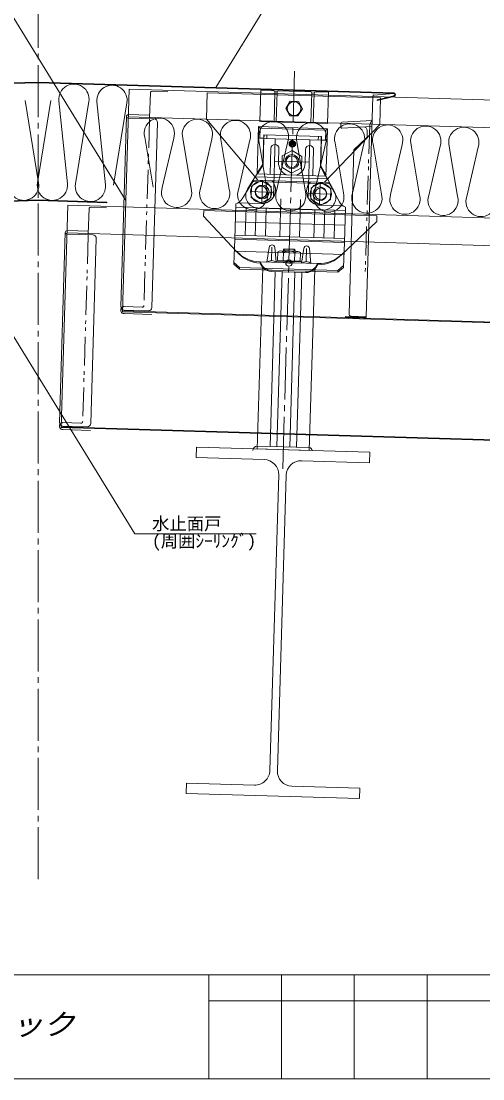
# Model space of a CAD drawing. Units: millimetres at full size, sheet at 1:5; details may follow other scales. Extents: x -3142 to 7368, y -2477 to 558.
# Drawn here: x 2129 to 2528, y -2477 to -1562 of the extents above; entities that cross this region are included whole.
import ezdxf
from ezdxf.enums import TextEntityAlignment as Align

# ---------------------------------------------------------------- set-up
doc = ezdxf.new("R2010")
doc.units = ezdxf.units.MM
doc.header["$LTSCALE"] = 5
doc.linetypes.add('CHAIN2', pattern=[12, 9, -1, 1, -1])
doc.linetypes.add('DOUBLE_CHAIN1', pattern=[8.8, 5, -1, 0.6, -0.6, 0.6, -1])
doc.layers.add('0-0_0', color=7, linetype='Continuous', lineweight=18)
doc.styles.add('HG丸ｺﾞｼｯｸM-PRO', font='')
doc.styles.add('ＭＳ ゴシック', font='')
doc.styles.get('HG丸ｺﾞｼｯｸM-PRO').set_extended_font_data('HG丸ｺﾞｼｯｸM-PRO')
doc.styles.get('ＭＳ ゴシック').set_extended_font_data('MS Gothic')

msp = doc.modelspace()

# ---------------------------------------------------------------- linework, layer by layer
at = {"layer": '0-0_0', "color": 4, "linetype": 'CHAIN2'}
for p, q in [((2143.139, -2304.664), (2143.139, -1383.33)), ((2354.942, -1949.215), (2365.282, -1604.87))]:
    msp.add_line(p, q, dxfattribs=at)
at = {"layer": '0-0_0', "color": 4}
for p, q in [((2368.638, -1502.49), (2297.113, -1619.031)), ((2114.45, -1546.475), (2219.066, -1716.932))]:
    msp.add_line(p, q, dxfattribs=at)
at = {"layer": '0-0_0', "color": 5}
for p, q in [((2143.139, -1614.407), (1835.191, -1623.654)), ((2143.139, -1615.007), (1835.209, -1624.254)), ((2143.139, -1614.407), (2451.088, -1623.654)), ((2143.139, -1615.007), (2451.07, -1624.254)), ((2239.721, -1645.42), (2240.382, -1623.43)), ((2241.411, -1622.46), (2255.405, -1622.88)), ((2433.04, -1626.532), (2427.305, -1817.526)), ((2451.07, -1624.254), (2433.945, -1625.576)), ((2436.67, -1629.672), (2451.269, -1626.227)), ((2436.67, -1629.672), (2436.808, -1630.256)), ((2436.808, -1630.256), (2451.407, -1626.811)), ((2219.754, -1644.043), (2214.808, -1808.746)), ((2221.208, -1645.587), (2243.698, -1646.263)), ((2221.298, -1642.589), (2239.79, -1643.144)), ((2432.407, -1647.602), (2406.263, -1649.101)), ((2432.437, -1646.603), (2430.288, -1651.541)), ((2246.606, -1649.351), (2241.796, -1809.556)), ((2405.321, -1650.069), (2405.224, -1653.313)), ((2432.25, -1652.853), (2406.281, -1654.341)), ((2428.143, -1656.355), (2427.996, -1661.234)), ((2416.634, -1673.141), (2427.055, -1663.328)), ((2416.634, -1673.141), (2412.372, -1815.077)), ((2143.139, -1716.453), (2083.665, -1718.239)), ((2143.139, -1717.053), (2083.683, -1718.839)), ((2143.139, -1716.453), (2202.613, -1718.239)), ((2143.139, -1717.053), (2202.595, -1718.839)), ((2202.595, -1718.839), (2202.613, -1718.239)), ((2186.682, -1745.873), (2187.343, -1723.883)), ((2188.372, -1722.914), (2202.366, -1723.334)), ((2166.715, -1744.496), (2161.769, -1909.199)), ((2168.169, -1746.041), (2190.659, -1746.716)), ((2168.259, -1743.042), (2186.751, -1743.597)), ((2193.567, -1749.805), (2188.757, -1910.009)), ((2217.716, -1811.834), (2238.707, -1812.465)), ((2217.626, -1814.833), (2241.616, -1815.553)), ((2426.275, -1818.495), (2409.283, -1817.985)), ((2427.305, -1817.526), (2414.311, -1817.136)), ((2164.677, -1912.288), (2185.668, -1912.918)), ((2164.587, -1915.286), (2188.577, -1916.007))]:
    msp.add_line(p, q, dxfattribs=at)
at = {"layer": '0-0_0'}
for p, q in [((2221.959, -1620.576), (2216.172, -1813.289)), ((2221.959, -1620.576), (2921.644, -1641.586)), ((2289.685, -1623.61), (2288.995, -1646.599)), ((2439.618, -1628.112), (2289.685, -1623.61)), ((2336.014, -1621.499), (2335.203, -1648.487)), ((2336.014, -1621.499), (2347.259, -1621.837)), ((2347.448, -1648.855), (2348.228, -1622.866)), ((2348.228, -1622.866), (2350.227, -1622.926)), ((2350.227, -1622.926), (2349.447, -1648.915)), ((2351.257, -1621.957), (2379.244, -1622.797)), ((2380.214, -1623.827), (2379.433, -1649.815)), ((2380.214, -1623.827), (2382.213, -1623.887)), ((2381.432, -1649.875), (2382.213, -1623.887)), ((2383.242, -1622.917), (2394.487, -1623.255)), ((2394.487, -1623.255), (2393.677, -1650.243)), ((2361.389, -1631.015), (2357.554, -1637.153)), ((2361.014, -1643.51), (2357.554, -1637.153)), ((2368.211, -1643.726), (2372.047, -1637.588)), ((2221.239, -1644.565), (2920.923, -1665.575)), ((2288.995, -1646.599), (2333.799, -1699.468)), ((2335.203, -1648.487), (2393.677, -1650.243)), ((2361.014, -1643.51), (2368.211, -1643.726)), ((2333.974, -1652.952), (2393.647, -1654.744)), ((2333.974, -1652.952), (2335.371, -1654.348)), ((2335.371, -1654.348), (2335.111, -1662.991)), ((2392.17, -1656.054), (2335.371, -1654.348)), ((2392.17, -1656.054), (2391.91, -1664.696)), ((2393.647, -1654.744), (2392.17, -1656.054)), ((2393.647, -1654.744), (2393.047, -1674.735)), ((2338.422, -1663.09), (2333.674, -1662.948)), ((2338.512, -1660.092), (2337.754, -1685.353)), ((2338.722, -1663.099), (2338.032, -1686.089)), ((2388.689, -1661.598), (2338.512, -1660.092)), ((2388.3, -1664.588), (2338.722, -1663.099)), ((2341.311, -1660.176), (2341.221, -1663.174)), ((2348.517, -1663.393), (2347.007, -1713.68)), ((2362.991, -1667.83), (2361.277, -1666.01)), ((2361.277, -1666.01), (2361.677, -1666.022)), ((2361.689, -1665.622), (2361.677, -1666.022)), ((2361.677, -1666.022), (2363.391, -1667.842)), ((2361.689, -1665.622), (2363.403, -1667.442)), ((2363.391, -1667.842), (2365.211, -1666.128)), ((2363.403, -1667.442), (2365.223, -1665.728)), ((2363.791, -1667.854), (2365.611, -1666.14)), ((2378.504, -1664.294), (2376.994, -1714.581)), ((2385.891, -1661.514), (2385.801, -1664.513)), ((2388.3, -1664.588), (2387.609, -1687.578)), ((2388.689, -1661.598), (2387.931, -1686.86)), ((2393.347, -1664.74), (2388.599, -1664.597)), ((2344.764, -1671.785), (2344.103, -1693.81)), ((2351.761, -1671.995), (2351.401, -1683.989)), ((2363.22, -1673.524), (2354.577, -1678.174)), ((2360.492, -1667.755), (2365.89, -1667.917)), ((2361.171, -1669.544), (2362.991, -1667.83)), ((2361.171, -1669.544), (2361.571, -1669.556)), ((2361.559, -1669.956), (2363.379, -1668.242)), ((2361.559, -1669.956), (2361.571, -1669.556)), ((2361.571, -1669.556), (2363.391, -1667.842)), ((2371.569, -1678.685), (2363.22, -1673.524)), ((2363.379, -1668.242), (2365.093, -1670.062)), ((2363.391, -1667.842), (2365.105, -1669.662)), ((2365.504, -1669.674), (2363.791, -1667.854)), ((2374.75, -1672.685), (2374.39, -1684.68)), ((2381.747, -1672.895), (2381.086, -1694.921)), ((2393.047, -1674.735), (2392.417, -1695.726)), ((2347.932, -1682.885), (2377.919, -1683.785)), ((2354.577, -1678.174), (2354.282, -1687.985)), ((2371.569, -1678.685), (2371.274, -1688.495)), ((2338.032, -1686.089), (2333.175, -1693.947)), ((2333.175, -1693.947), (2391.986, -1695.713)), ((2333.347, -1692.482), (2337.754, -1685.353)), ((2387.609, -1687.578), (2391.986, -1695.713)), ((2391.901, -1694.24), (2387.931, -1686.86)), ((2329.836, -1699.349), (2319.818, -1715.556)), ((2336.621, -1699.738), (2327.978, -1704.388)), ((2329.107, -1700.528), (2395.651, -1702.526)), ((2329.836, -1699.349), (2394.995, -1701.306)), ((2331.226, -1696.389), (2393.785, -1698.268)), ((2344.97, -1704.898), (2336.621, -1699.738)), ((2337.427, -1699.577), (2336.826, -1719.568)), ((2387.404, -1701.078), (2386.804, -1721.069)), ((2388.198, -1701.287), (2396.547, -1706.447)), ((2394.995, -1701.306), (2404.022, -1718.084)), ((2347.122, -1709.873), (2327.131, -1709.272)), ((2327.978, -1704.388), (2327.683, -1714.199)), ((2344.676, -1714.709), (2344.97, -1704.898)), ((2377.108, -1710.773), (2397.099, -1711.373)), ((2396.547, -1706.447), (2396.252, -1716.258)), ((2168.92, -1721.029), (2163.139, -1913.542)), ((2918.582, -1743.54), (2168.92, -1721.029)), ((2313.391, -1750.378), (2314.308, -1719.839)), ((2336.326, -1719.553), (2316.323, -1718.952)), ((2327.683, -1714.199), (2336.032, -1719.359)), ((2336.032, -1719.359), (2344.676, -1714.709)), ((2353.454, -1715.565), (2352.472, -1748.25)), ((2370.446, -1716.075), (2369.465, -1748.761)), ((2387.609, -1720.908), (2379.26, -1715.747)), ((2407.307, -1721.684), (2387.303, -1721.084)), ((2396.252, -1716.258), (2387.609, -1720.908)), ((2286.624, -1725.564), (2286.473, -1730.561)), ((2286.473, -1730.561), (2315.089, -1760.949)), ((2436.556, -1730.066), (2286.624, -1725.564)), ((2409.179, -1725.576), (2314.221, -1722.724)), ((2323.217, -1722.994), (2322.486, -1747.35)), ((2331.963, -1723.257), (2331.232, -1747.613)), ((2361.695, -1724.316), (2333.474, -1723.469)), ((2340.709, -1723.519), (2339.978, -1747.875)), ((2361.695, -1724.316), (2389.915, -1725.164)), ((2382.69, -1724.78), (2381.959, -1749.136)), ((2391.436, -1725.043), (2390.705, -1749.398)), ((2400.182, -1725.305), (2399.451, -1749.661)), ((2408.348, -1753.23), (2409.265, -1722.69)), ((2436.556, -1730.066), (2436.406, -1735.064)), ((2313.841, -1735.385), (2408.798, -1738.236)), ((2436.406, -1735.064), (2406.019, -1763.679)), ((2917.862, -1767.529), (2168.2, -1745.018)), ((2408.447, -1749.931), (2313.49, -1747.08)), ((2313.391, -1750.378), (2312.742, -1771.999)), ((2408.348, -1753.23), (2313.391, -1750.378)), ((2341.308, -1770.225), (2343.208, -1757.482)), ((2345.693, -1757.465), (2345.348, -1768.936)), ((2371.294, -1771.126), (2373.195, -1758.382)), ((2375.679, -1758.366), (2375.335, -1769.836)), ((2408.348, -1753.23), (2407.699, -1774.85)), ((2408.038, -1763.565), (2313.08, -1760.714)), ((2350.759, -1761.505), (2350.534, -1769.002)), ((2367.957, -1761.021), (2353.241, -1760.579)), ((2355.664, -1761.652), (2355.439, -1769.149)), ((2364.957, -1758.93), (2364.897, -1760.929)), ((2365.475, -1761.947), (2365.25, -1769.443)), ((2365.627, -1759.951), (2365.597, -1760.95)), ((2370.38, -1762.094), (2370.155, -1769.591)), ((2312.742, -1771.999), (2317.609, -1776.477)), ((2312.787, -1770.5), (2317.654, -1774.978)), ((2317.609, -1776.477), (2317.654, -1774.978)), ((2317.609, -1776.477), (2402.571, -1779.028)), ((2317.654, -1774.978), (2402.616, -1777.529)), ((2332.947, -1932.047), (2337.667, -1774.855)), ((2385.288, -1771.546), (2335.31, -1770.045)), ((2343.097, -1769.397), (2341.308, -1770.225)), ((2371.324, -1770.126), (2349.334, -1769.466)), ((2370.155, -1769.591), (2350.534, -1769.002)), ((2357.293, -1770.97), (2360.291, -1771.06)), ((2363.29, -1771.15), (2360.291, -1771.06)), ((2373.084, -1770.297), (2371.294, -1771.126)), ((2377.927, -1933.398), (2382.647, -1776.205)), ((2407.699, -1774.85), (2402.571, -1779.028)), ((2407.744, -1773.351), (2402.616, -1777.529)), ((2344.017, -1929.878), (2348.564, -1778.447)), ((2375.052, -1779.242), (2345.066, -1778.342)), ((2354.561, -1778.627), (2350.014, -1930.059)), ((2365.556, -1778.957), (2361.009, -1930.389)), ((2367.007, -1930.569), (2371.554, -1779.137)), ((2402.571, -1779.028), (2402.616, -1777.529)), ((2216.172, -1813.289), (2915.857, -1834.299)), ((2216.196, -1812.489), (2915.881, -1833.5)), ((2912.801, -1936.053), (2163.139, -1913.542)), ((2912.819, -1935.454), (2163.157, -1912.942)), ((2280.47, -1930.471), (2280.2, -1939.467)), ((2378.002, -1930.899), (2333.022, -1929.548)), ((2280.2, -1939.467), (2338.924, -1941.231)), ((2430.133, -1943.97), (2371.409, -1942.206)), ((2351.528, -1954.615), (2343.844, -2210.5)), ((2358.025, -1954.81), (2350.341, -2210.695)), ((2271.736, -2221.34), (2271.466, -2230.336)), ((2271.736, -2221.34), (2330.46, -2223.104)), ((2421.669, -2225.843), (2362.945, -2224.079)), ((2271.466, -2230.336), (2421.398, -2234.838)), ((1163.139, -2387.489), (3123.139, -2387.489)), ((2290.92, -2387.489), (2290.92, -2477.489)), ((2353.921, -2387.489), (2353.921, -2477.489)), ((2416.921, -2387.489), (2416.921, -2477.489)), ((2479.921, -2387.489), (2479.921, -2477.489)), ((2542.92, -2409.989), (2290.92, -2409.989))]:
    msp.add_line(p, q, dxfattribs=at)
at = {"layer": '0-0_0', "color": 9}
for p, q in [((2132.017, -1630.315), (2143.642, -1701.62)), ((2154.261, -1630.315), (2142.636, -1701.62)), ((2168.584, -1702.399), (2161.259, -1630.525)), ((2187.207, -1631.304), (2175.582, -1702.609)), ((2201.53, -1703.389), (2194.205, -1631.514)), ((2220.153, -1632.294), (2208.528, -1703.599)), ((2235.561, -1662.081), (2242.824, -1705.417)), ((2260.591, -1662.833), (2250.741, -1705.655)), ((2268.508, -1663.071), (2275.77, -1706.407)), ((2293.537, -1663.822), (2283.687, -1706.644)), ((2301.454, -1664.06), (2308.717, -1707.396)), ((2326.483, -1664.812), (2316.633, -1707.634)), ((2334.4, -1665.049), (2341.663, -1708.385)), ((2338.812, -1660.101), (2338.722, -1663.099)), ((2359.43, -1665.801), (2349.579, -1708.623)), ((2367.346, -1666.039), (2374.609, -1709.375)), ((2392.376, -1666.79), (2382.525, -1709.612)), ((2388.39, -1661.589), (2388.3, -1664.588)), ((2363.379, -1668.242), (2363.391, -1667.842)), ((2363.403, -1667.442), (2363.391, -1667.842)), ((2400.292, -1667.028), (2407.555, -1710.364)), ((2425.322, -1667.779), (2415.472, -1710.602)), ((2433.238, -1668.017), (2440.501, -1711.353)), ((2458.268, -1668.769), (2448.418, -1711.591)), ((2466.184, -1669.007), (2473.447, -1712.343)), ((2491.214, -1669.758), (2481.364, -1712.58)), ((2499.13, -1669.996), (2506.394, -1713.332)), ((2524.16, -1670.748), (2514.31, -1713.57)), ((2328.676, -1700.515), (2329.107, -1700.528)), ((2392.417, -1695.726), (2393.785, -1698.268)), ((2393.785, -1698.268), (2396.082, -1702.539)), ((2395.651, -1702.526), (2396.082, -1702.539)), ((2396.082, -1702.539), (2399.72, -1709.301)), ((2336.326, -1719.553), (2316.323, -1718.952)), ((2387.303, -1721.084), (2407.307, -1721.684)), ((2321.217, -1722.961), (2332.212, -1723.291)), ((2349.334, -1769.466), (2349.304, -1770.465)), ((2371.294, -1771.126), (2349.304, -1770.465)), ((2371.324, -1770.126), (2371.294, -1771.126)), ((2375.082, -1778.243), (2345.096, -1777.342)), ((2377.927, -1933.398), (2332.947, -1932.047)), ((2421.669, -2225.843), (2421.398, -2234.838))]:
    msp.add_line(p, q, dxfattribs=at)
at = {"layer": '0-0_0', "color": 5, "linetype": 'DOUBLE_CHAIN1'}
for p, q in [((2239.691, -1646.419), (2234.844, -1807.847)), ((2430.288, -1651.541), (2426.446, -1779.483)), ((2186.652, -1746.873), (2181.805, -1908.3)), ((2217.806, -1808.836), (2233.299, -1809.301)), ((2164.767, -1909.289), (2180.26, -1909.754))]:
    msp.add_line(p, q, dxfattribs=at)
at = {"layer": '0-0_0'}
msp.add_lwpolyline([(1163.139, -1082.489), (3123.139, -1082.489), (3123.139, -2477.489), (1163.139, -2477.489)], close=True, dxfattribs=at)
for points in [[(2439.618, -1628.112), (2438.927, -1651.102), (2391.032, -1701.187)], [(2361.389, -1631.015), (2368.586, -1631.231), (2372.047, -1637.588)], [(2333.974, -1652.952), (2333.374, -1672.943), (2332.744, -1693.934)], [(2365.223, -1665.728), (2365.211, -1666.128), (2365.611, -1666.14)], [(2365.093, -1670.062), (2365.105, -1669.662), (2365.504, -1669.674)], [(2332.744, -1693.934), (2331.226, -1696.389), (2328.676, -1700.515), (2324.639, -1707.046)], [(2354.282, -1687.985), (2362.631, -1693.145), (2371.274, -1688.495)], [(2379.26, -1715.747), (2379.555, -1705.937), (2388.198, -1701.287)], [(2347.567, -1769.531), (2349.304, -1770.465), (2348.171, -1757.631)], [(2356.361, -1758.672), (2355.632, -1759.65), (2355.602, -1760.65)], [(2364.957, -1758.93), (2365.627, -1759.951), (2355.632, -1759.65)], [(2364.957, -1758.93), (2356.361, -1758.672), (2356.301, -1760.671)], [(2377.554, -1770.431), (2379.291, -1771.366), (2378.158, -1758.532)], [(2280.47, -1930.471), (2430.403, -1934.974), (2430.133, -1943.97)]]:
    msp.add_lwpolyline(points, dxfattribs=at)
at = {"layer": '0-0_0', "color": 5}
msp.add_lwpolyline([(2427.156, -1818.022), (2409.298, -1817.485), (2409.283, -1817.985)], dxfattribs=at)
at = {"layer": '0-0_0', "color": 4}
msp.add_lwpolyline([(2122.283, -1835.076), (2226.899, -2005.533), (2331.899, -2005.533)], dxfattribs=at)
at = {"layer": '0-0_0'}
for centre, radius in [((2364.8, -1637.37), 6), ((2363.391, -1667.842), 2.5), ((2362.925, -1683.335), 6.1), ((2362.925, -1683.335), 5), ((2336.327, -1709.548), 5.25), ((2337.126, -1709.572), 6), ((2336.327, -1709.548), 5), ((2387.104, -1711.073), 6), ((2387.903, -1711.097), 5)]:
    msp.add_circle(centre, radius, dxfattribs=at)
at = {"layer": '0-0_0', "color": 9}
for centre in [(2337.126, -1709.572), (2387.104, -1711.073)]:
    msp.add_circle(centre, 6, dxfattribs=at)
for centre, radius, start, end in [((2174.284, -1629.198), 13.093, 350.74063, 185.81935), ((2207.23, -1630.187), 13.093, 350.74063, 185.81935), ((2248.191, -1658.629), 13.093, 341.27295, 195.28703), ((2281.137, -1659.619), 13.093, 341.27295, 195.28703), ((2314.083, -1660.608), 13.093, 341.27295, 195.28703), ((2347.03, -1661.597), 13.093, 341.27295, 195.28703), ((2379.976, -1662.586), 13.093, 341.27295, 195.28703), ((2412.922, -1663.576), 13.093, 341.27295, 195.28703), ((2445.868, -1664.565), 13.093, 341.27295, 195.28703), ((2478.814, -1665.555), 13.093, 341.27295, 195.28703), ((2511.76, -1666.544), 13.093, 341.27295, 195.28703), ((2354.098, -1694.111), 10, 178.28, 180.94084), ((2392.166, -1694.098), 0.3, 208.28, 358.28), ((2130.72, -1703.727), 13.093, 174.18063, 9.25935), ((2155.558, -1703.727), 13.093, 170.74063, 5.81935), ((2188.504, -1704.716), 13.093, 170.74063, 5.81935), ((2336.687, -1707.558), 12, 268.28, 40.0903), ((2354.098, -1694.111), 10, 214.89421, 217.68056), ((2387.664, -1709.089), 12, 136.46968, 268.28), ((2371.09, -1694.621), 10, 318.87943, 321.66579), ((2371.09, -1694.621), 10, 355.61914, 358.28), ((2263.141, -1709.859), 13.093, 161.27295, 15.28703), ((2296.087, -1710.848), 13.093, 161.27295, 15.28703), ((2329.033, -1711.837), 13.093, 161.27295, 15.28703), ((2361.979, -1712.827), 13.093, 161.27295, 15.28703), ((2394.925, -1713.816), 13.093, 161.27295, 15.28703), ((2390.238, -1714.402), 10.767, 13.14572, 28.28), ((2427.871, -1714.805), 13.093, 161.27295, 15.28703), ((2460.818, -1715.795), 13.093, 161.27295, 15.28703), ((2493.764, -1716.784), 13.093, 161.27295, 15.28703), ((2336.327, -1709.548), 9.2, 320.77498, 335.785), ((2526.71, -1717.773), 13.093, 161.27295, 15.28703), ((2375.668, -1758.751), 2.5, 5.04358, 171.5164)]:
    msp.add_arc(centre, radius, start, end, dxfattribs=at)
at = {"layer": '0-0_0', "color": 5}
for centre, radius, start, end in [((2241.381, -1623.46), 1, 88.27995, 178.28003), ((2434.04, -1626.563), 1.001, 93.0127, 178.24896), ((2451.04, -1625.253), 1, 283.28, 88.28), ((2451.04, -1625.253), 1.6, 283.28, 88.28), ((2221.253, -1644.088), 1.5, 178.27995, 268.28003), ((2221.253, -1644.088), 1.5, 88.27995, 178.28003), ((2243.608, -1649.261), 3, 358.27995, 88.28003), ((2406.224, -1653.343), 1, 178.30196, 273.30203), ((2406.32, -1650.099), 1, 93.30652, 178.30658), ((2425.144, -1656.265), 3, 358.28445, 93.28455), ((2424.998, -1661.144), 3, 313.29646, 358.29639), ((2188.342, -1723.913), 1, 88.27995, 178.28003), ((2168.214, -1744.541), 1.5, 178.27995, 268.28003), ((2168.214, -1744.541), 1.5, 88.27995, 178.28003), ((2190.569, -1749.715), 3, 358.27995, 88.28003), ((2217.716, -1811.834), 3, 148.27928, 268.27924), ((2217.806, -1808.836), 3, 178.27995, 268.28003), ((2238.797, -1809.466), 3, 268.27995, 358.28), ((2414.371, -1815.137), 2, 178.27708, 268.27718), ((2426.305, -1817.496), 1, 268.27422, 358.27431), ((2164.677, -1912.288), 3, 148.27928, 268.27924), ((2164.767, -1909.289), 3, 178.27995, 268.28003), ((2185.758, -1909.919), 3, 268.27995, 358.28)]:
    msp.add_arc(centre, radius, start, end, dxfattribs=at)
at = {"layer": '0-0_0'}
for centre, radius, start, end in [((2347.229, -1622.836), 1, 358.28, 88.28), ((2351.227, -1622.957), 1, 88.28, 178.28), ((2379.214, -1623.797), 1, 358.28, 88.28), ((2383.212, -1623.917), 1, 88.28, 178.28), ((2362.991, -1667.83), 2.5, 133.28, 223.28), ((2362.991, -1667.83), 1.8, 133.28, 223.28), ((2363.403, -1667.442), 2.5, 43.28, 133.28), ((2363.403, -1667.442), 1.8, 43.28, 133.28), ((2363.791, -1667.854), 1.8, 313.28, 43.28), ((2363.791, -1667.854), 2.5, 313.28, 43.28), ((2348.262, -1671.89), 3.5, 358.28, 178.28), ((2363.379, -1668.242), 2.5, 223.28, 313.28), ((2363.379, -1668.242), 1.8, 223.28, 313.28), ((2378.249, -1672.79), 3.5, 358.28, 178.28), ((2362.895, -1684.334), 11.5, 178.28, 244.20938), ((2362.895, -1684.334), 11.5, 292.3506, 358.28), ((2333.092, -1692.324), 0.3, 178.28, 328.28), ((2336.327, -1709.548), 9.2, 95.785, 140.77498), ((2336.327, -1709.548), 9.2, 80.77498, 95.785), ((2336.327, -1709.548), 9.2, 35.785, 80.77498), ((2336.687, -1707.558), 12, 290.30431, 37.68056), ((2387.664, -1709.089), 12, 138.87943, 268.28), ((2387.903, -1711.097), 9.2, 95.785, 140.77498), ((2387.903, -1711.097), 9.2, 80.77498, 95.785), ((2387.903, -1711.097), 9.2, 35.785, 80.77498), ((2333.797, -1712.707), 10.767, 163.41426, 268.28), ((2333.797, -1712.707), 10.767, 148.28, 163.41426), ((2336.327, -1709.548), 9.2, 155.785, 200.77498), ((2336.327, -1709.548), 9.2, 140.77498, 155.785), ((2336.327, -1709.548), 9.2, 20.77498, 35.785), ((2336.327, -1709.548), 9.2, 335.785, 20.77498), ((2387.903, -1711.097), 9.2, 155.785, 200.77498), ((2387.903, -1711.097), 9.2, 140.77498, 155.785), ((2390.238, -1714.402), 10.767, 268.28, 13.14572), ((2387.903, -1711.097), 9.2, 20.77498, 35.785), ((2387.903, -1711.097), 9.2, 335.785, 20.77498), ((2311.312, -1710.298), 10, 287.43204, 328.28), ((2336.327, -1709.548), 9.2, 200.77498, 215.785), ((2336.327, -1709.548), 9.2, 215.785, 260.77498), ((2336.327, -1709.548), 9.2, 260.77498, 273.26854), ((2336.687, -1707.558), 12, 268.28, 290.30431), ((2336.327, -1709.548), 9.2, 273.26854, 320.77498), ((2387.903, -1711.097), 9.2, 200.77498, 215.785), ((2387.903, -1711.097), 9.2, 215.785, 263.29144), ((2387.903, -1711.097), 9.2, 263.29144, 275.785), ((2387.903, -1711.097), 9.2, 275.785, 320.77498), ((2387.903, -1711.097), 9.2, 320.77498, 335.785), ((2412.828, -1713.346), 10, 208.28, 249.12794), ((2345.681, -1757.851), 2.5, 5.04358, 171.5164), ((2336.087, -1744.193), 26.864, 218.58897, 268.87379), ((2336.18, -1741.088), 28.971, 223.28, 268.27998), ((2353.136, -1764.088), 3.51, 43.93414, 132.62585), ((2360.223, -1773.336), 12.542, 65.24496, 111.31502), ((2367.852, -1764.53), 3.51, 43.93414, 132.62585), ((2386.064, -1745.694), 26.864, 268.28, 317.97101), ((2386.157, -1742.588), 28.971, 268.28, 313.28), ((2345.373, -1768.096), 10.25, 190.96037, 268.28), ((2345.415, -1766.704), 10.643, 198.29596, 268.27998), ((2345.198, -1773.934), 5, 61.71495, 114.84503), ((2360.283, -1771.331), 3.012, 3.45375, 173.10623), ((2360.299, -1770.788), 3.012, 183.45375, 353.10623), ((2360.246, -1772.551), 3.012, 15.30064, 161.25935), ((2375.185, -1774.834), 5, 61.71495, 114.84505), ((2375.36, -1768.997), 10.25, 268.28, 345.59961), ((2375.402, -1767.605), 10.643, 268.28, 338.26404), ((2333.022, -1933.398), 3.85, 90, 180), ((2377.927, -1933.398), 2.5, 0, 88.28), ((2338.534, -1954.225), 13, 358.28, 88.28), ((2371.019, -1955.2), 13, 88.28, 178.28), ((2330.85, -2210.109), 13, 268.28, 358.28), ((2363.335, -2211.085), 13, 178.28, 268.28)]:
    msp.add_arc(centre, radius, start, end, dxfattribs=at)
at = {"layer": '0-0_0', "color": 5, "linetype": 'DOUBLE_CHAIN1'}
for centre, radius, start, end in [((2217.716, -1811.834), 3, 88.28075, 148.2807), ((2233.344, -1807.802), 1.5, 268.27995, 358.28), ((2164.677, -1912.288), 3, 88.28075, 148.2807), ((2180.305, -1908.255), 1.5, 268.27995, 358.28)]:
    msp.add_arc(centre, radius, start, end, dxfattribs=at)

# ---------------------------------------------------------------- texts
at = {"layer": '0-0_0', "style": 'ＭＳ ゴシック'}
for s, p in [('水止面戸', (2241.899, -2005.533)), ('(周囲ｼｰﾘﾝｸﾞ)', (2241.899, -2020.533))]:
    msp.add_text(s, height=11, dxfattribs=at).set_placement(p, align=Align.BOTTOM_LEFT)
at = {"layer": '0-0_0', "color": 3, "style": 'HG丸ｺﾞｼｯｸM-PRO', "oblique": 15, "width": 1.1}
msp.add_text('株式会社コマスヤアルテック', height=18.33, dxfattribs=at).set_placement((1817.483, -2444.989), align=Align.BOTTOM_LEFT)

doc.saveas('drawing.dxf')
